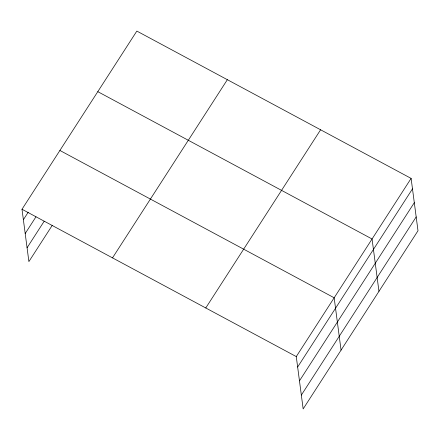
<?xml version="1.0" encoding="UTF-8"?>
<svg xmlns="http://www.w3.org/2000/svg" width="440" height="440" viewBox="0 0 440 440"><rect width="100%" height="100%" fill="white"/><g stroke="black" fill="none" stroke-linecap="round" stroke-linejoin="round"><path stroke-width="0.66" d="M52.3 225.28L28.892 261.596L22 209.259L136.84 31.075L411.109 178.404L418 230.742L303.16 408.925L296.269 356.587L411.109 178.404M23.375 219.714L28.204 212.218M25.196 233.536L35.97 216.816M27.071 247.775L44.16 221.26M112.508 257.879L227.348 79.695M205.761 307.967L320.601 129.784M297.644 367.037L412.484 188.854M299.464 380.859L414.304 202.675M301.34 395.104L416.18 216.92M97.796 91.658L372.064 238.986L378.956 291.324M59.895 150.458L334.164 297.786L341.055 350.125M22 209.259L296.269 356.587"/></g></svg>
